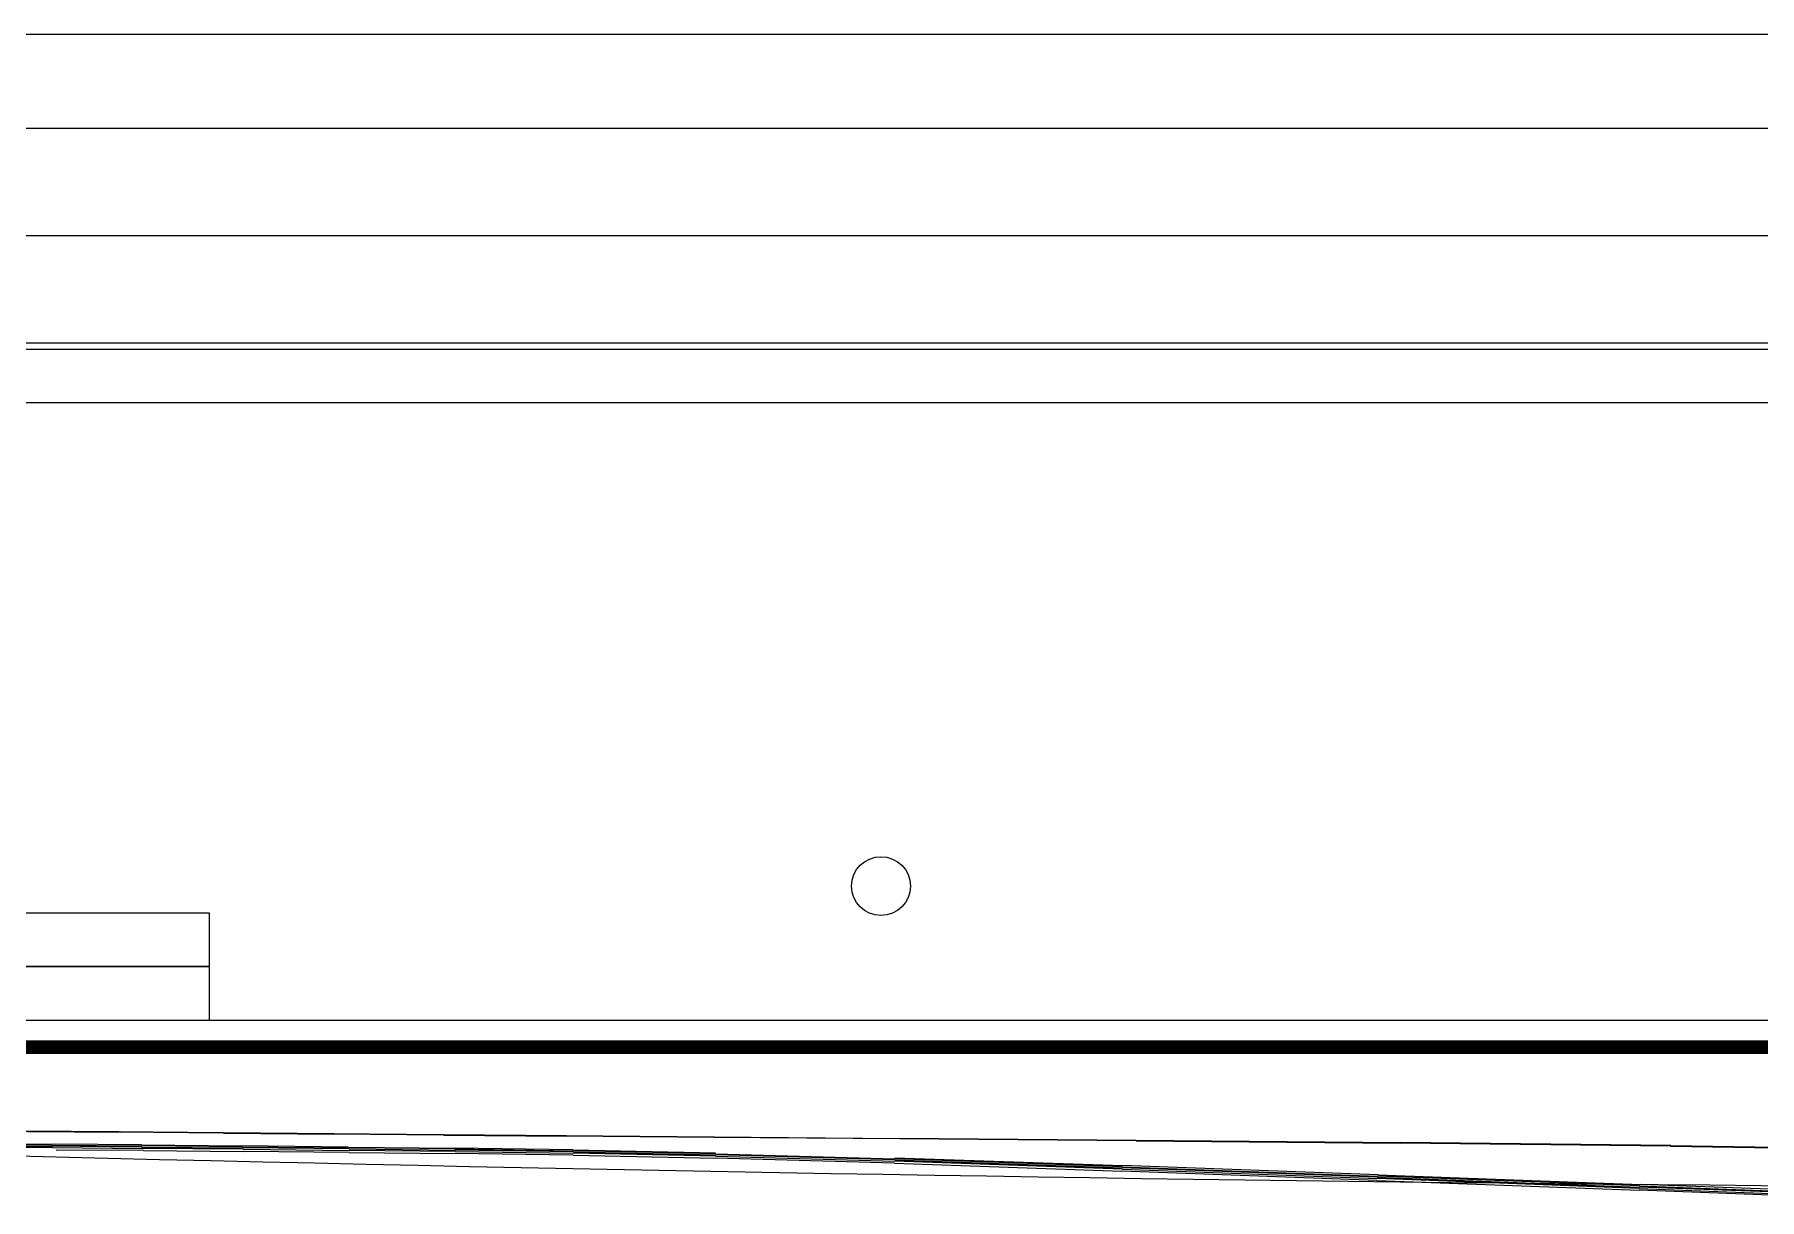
# Model space of a CAD drawing. Extents: x 526875 to 527530, y 3493038 to 3493574.
# Drawn here: x 527099.5 to 527105.92, y 3493326.54 to 3493330.87 of the extents above; entities that cross this region are included whole.
import ezdxf

# ---------------------------------------------------------------- set-up
doc = ezdxf.new("R2010")
doc.units = 0
doc.header["$LTSCALE"] = 2
doc.layers.get('0').update_dxf_attribs({"linetype": 'CONTINUOUS'})
for name, color, linetype in [('L-WATER水景', 5, 'CONTINUOUS'), ('W-_ANTICOLLISION防撞措施', 6, 'CONTINUOUS'), ('W-_BOLLARD系船栓', 4, 'CONTINUOUS'), ('W-MOUNTING固定方式', 5, 'CONTINUOUS'), ('W-PLASTIC_RAILINGS塑木栏杆', 6, 'CONTINUOUS'), ('W-STEEL_FRAME钢架', 3, 'CONTINUOUS')]:
    doc.layers.add(name, color=color, linetype=linetype)

# ---------------------------------------------------------------- blocks, each defined once
blk = doc.blocks.new('$matou$00000056')
at = {"color": 0, "linetype": 'Continuous'}
for p, q in [((-138.9, -1926.7, 0), (478.2, -1947.4, 0)), ((480.1, -1942.9, 0), (-136.6, -1921.9, 0)), ((-135.8, -1918.2, 0), (480.9, -1939.4, 0)), ((481.3, -1935, 0), (-135.3, -1913.8, 0)), ((-135, -1908.2, 0), (481.5, -1929.4, 0)), ((1129.7, -1969.8, 0), (478.2, -1947.4, 0)), ((480.1, -1942.9, 0), (1131.2, -1965.8, 0)), ((1131.7, -1962.4, 0), (480.9, -1939.4, 0)), ((481.3, -1935, 0), (1132, -1958, 0)), ((1132.2, -1952.3, 0), (481.5, -1929.4, 0)), ((1764.9, -1987.4, 0), (1131.2, -1965.8, 0)), ((1131.7, -1962.4, 0), (1765.2, -1984.1, 0)), ((1765.4, -1979.9, 0), (1132, -1958, 0)), ((1132.2, -1952.3, 0), (1765.6, -1974, 0)), ((1129.7, -1969.8, 0), (1764.1, -1990.9, 0)), ((2329.6, -2008.1, 0), (1764.1, -1990.9, 0)), ((1764.9, -1987.4, 0), (2329.8, -2004.9, 0)), ((2329.8, -2001.7, 0), (1765.2, -1984.1, 0)), ((1765.4, -1979.9, 0), (2329.8, -1997.5, 0)), ((2330.1, -1991.5, 0), (1765.6, -1974, 0)), ((2773.7, -2008.1, 0), (2329.8, -1997.5, 0)), ((2329.8, -2001.7, 0), (2773.9, -2012.3, 0)), ((2774.1, -2015.5, 0), (2329.8, -2004.9, 0)), ((2330.1, -1991.5, 0), (2774.3, -2001.9, 0)), ((2773.7, -2008.1, 0), (3127.2, -2013.5, 0)), ((3127.6, -2017.6, 0), (2773.9, -2012.3, 0)), ((3128, -2007, 0), (2774.3, -2001.9, 0)), ((3128, -2007, 0), (3421, -2008.6, 0)), ((3683.8, -2008.6, 0), (3421, -2008.6, 0)), ((3683.8, -2008.6, 0), (3946.6, -2008.5, 0)), ((4194.4, -2008.2, 0), (3946.6, -2008.5, 0)), ((4194.4, -2008.2, 0), (4411.8, -2007.5, 0)), ((2774.1, -2015.5, 0), (3128.1, -2020.8, 0)), ((3128.9, -2023.7, 0), (2774.5, -2018.5, 0)), ((3420.5, -2015.2, 0), (3127.2, -2013.5, 0)), ((3127.6, -2017.6, 0), (3421, -2019.4, 0)), ((3421.8, -2022.6, 0), (3128.1, -2020.8, 0)), ((3128.9, -2023.7, 0), (3423.1, -2025.5, 0)), ((3420.5, -2015.2, 0), (3683.7, -2015.3, 0)), ((3684.4, -2019.5, 0), (3421, -2019.4, 0)), ((3421.8, -2022.6, 0), (3685.4, -2022.7, 0)), ((3687.1, -2025.6, 0), (3423.1, -2025.5, 0)), ((3946.9, -2015.3, 0), (3683.7, -2015.3, 0)), ((3684.4, -2019.5, 0), (3947.7, -2019.5, 0)), ((3949.1, -2022.8, 0), (3685.4, -2022.7, 0)), ((3687.1, -2025.6, 0), (3951.2, -2025.7, 0)), ((3946.9, -2015.3, 0), (4196.9, -2015.2, 0)), ((4199.3, -2019.5, 0), (3947.7, -2019.5, 0)), ((3949.1, -2022.8, 0), (4199.3, -2022.8, 0)), ((4199.6, -2025.8, 0), (3951.2, -2025.7, 0)), ((4420.5, -2014.9, 0), (4196.9, -2015.2, 0)), ((4199.3, -2019.5, 0), (4427.3, -2019.3, 0)), ((4423, -2022.7, 0), (4199.3, -2022.8, 0)), ((4199.6, -2025.8, 0), (4416.8, -2025.7, 0)), ((4584.1, -2025.5, 0), (4416.8, -2025.7, 0)), ((4420.5, -2014.9, 0), (4592.8, -2014, 0)), ((4423, -2022.7, 0), (4594.7, -2022.7, 0)), ((4627.7, -2019, 0), (4427.3, -2019.3, 0)), ((403.5, -2069.2, 0), (-226, -2064.7, 0)), ((-225.5, -2064.1, 0), (404, -2068.7, 0)), ((404.7, -2067.6, 0), (-224.6, -2062.9, 0)), ((403.5, -2069.2, 0), (1074.4, -2070.4, 0)), ((1074.7, -2070, 0), (404, -2068.7, 0)), ((404.7, -2067.6, 0), (1075.2, -2069, 0)), ((1730.9, -2069.5, 0), (1074.4, -2070.4, 0)), ((1074.7, -2070, 0), (1731, -2069.2, 0)), ((1731.2, -2068.3, 0), (1075.2, -2069, 0)), ((1730.9, -2069.5, 0), (2317.7, -2068, 0)), ((1731.2, -2068.3, 0), (2317.4, -2066.9, 0)), ((2317.5, -2067.8, 0), (2778.6, -2066.9, 0)), ((2779.1, -2067.1, 0), (2317.7, -2068, 0)), ((3145.6, -2066.4, 0), (2778.6, -2066.9, 0)), ((2779.1, -2067.1, 0), (3146.6, -2066.6, 0)), ((3448.5, -2065.4, 0), (3144.7, -2065.6, 0)), ((3145.6, -2066.4, 0), (3449.9, -2066.2, 0)), ((3451.4, -2066.4, 0), (3146.6, -2066.6, 0)), ((3448.5, -2065.4, 0), (3721.1, -2065.3, 0)), ((3722.9, -2066.2, 0), (3449.9, -2066.2, 0)), ((3451.4, -2066.4, 0), (3724.8, -2066.4, 0)), ((3993.6, -2065.2, 0), (3721.1, -2065.3, 0)), ((3722.9, -2066.2, 0), (3995.9, -2066.1, 0)), ((3998.3, -2066.4, 0), (3724.8, -2066.4, 0)), ((3993.6, -2065.2, 0), (4252.3, -2065.1, 0)), ((4256.6, -2066, 0), (3995.9, -2066.1, 0)), ((3998.3, -2066.4, 0), (4258, -2066.2, 0)), ((4483.4, -2064.7, 0), (4252.3, -2065.1, 0)), ((4256.6, -2066, 0), (4493, -2065.6, 0)), ((4490.3, -2065.7, 0), (4258, -2066.2, 0))]:
    blk.add_line(p, q, dxfattribs=at)
at = {"layer": 'W-_BOLLARD系船栓', "elevation": 0}
blk.add_lwpolyline([(-6727, -15.1, 0.047361), (-6712.2, -120.4, 0.071059), (-6549.7, -364.2, 0.106743), (-4524.6, -1531, 0.083644), (-2645.5, -1972.5, -0.010282), (5565.9, -2012.7, -0.041262), (6105.1, -1863.2, 0.304271), (6623.1, -1179.8, 0.082265), (6714.7, -654.3), (6727, 59.7), (6714.7, 773.7, 0.082265), (6623.1, 1299.2, 0.256696), (6105.1, 1839.6, 0.028009), (5545.4, 1985.1, 0.02503), (-2645.5, 1949, 0.085737), (-4525.7, 1505.9, 0.098082), (-6474.2, 408.5, 0.055987), (-6646.5, 216.4, 0.167612), (-6727, -15.1)], format="xyb", dxfattribs=at)

msp = doc.modelspace()

# ---------------------------------------------------------------- linework, layer by layer
at = {"color": 1, "linetype": 'Continuous', "lineweight": 0}
for p, q in [((527117.5617, 3493330.8746), (527095.4179, 3493330.8746)), ((527117.5522, 3493330.5246), (527095.4179, 3493330.5246)), ((527117.5522, 3493330.1246), (527095.4179, 3493330.1246)), ((527117.5522, 3493329.7246), (527095.4179, 3493329.7246))]:
    msp.add_line(p, q, dxfattribs=at)
at = {"linetype": 'Continuous', "lineweight": 5}
msp.add_lwpolyline([(527094.6512, 3493329.7029), (527118.6512, 3493329.7029), (527118.6512, 3493327.2029), (527094.6512, 3493327.2029)], close=True, dxfattribs=at)
at = {"layer": 'W-_ANTICOLLISION防撞措施', "linetype": 'Continuous', "lineweight": 0, "const_width": 0.05, "flags": 128}
msp.add_lwpolyline([(527094.6512, 3493327.1029), (527118.6512, 3493327.1029)], dxfattribs=at)
at = {"layer": 'W-MOUNTING固定方式', "linetype": 'Continuous', "lineweight": 0}
msp.add_circle((527102.6512, 3493327.7029), 0.1095, dxfattribs=at)
at = {"layer": 'W-PLASTIC_RAILINGS塑木栏杆', "linetype": 'Continuous', "lineweight": 0, "flags": 128}
msp.add_lwpolyline([(527118.6522, 3493329.5029), (527094.8512, 3493329.5029), (527094.8512, 3493327.2029)], dxfattribs=at)
at = {"layer": 'W-STEEL_FRAME钢架', "linetype": 'Continuous', "lineweight": 0}
for points in [[(527098.1497, 3493327.6029), (527100.1497, 3493327.6029), (527100.1497, 3493327.4029), (527098.1497, 3493327.4029)], [(527098.1497, 3493327.4029), (527100.1497, 3493327.4029), (527100.1497, 3493327.2029), (527098.1497, 3493327.2029)]]:
    msp.add_lwpolyline(points, close=True, dxfattribs=at)

# ---------------------------------------------------------------- block references
at = {"layer": 'L-WATER水景', "color": 8, "lineweight": 0, "xscale": 0.0015, "yscale": 0.0012, "zscale": 0.001291236534000011, "rotation": 179.4533750334647}
msp.add_blockref('$matou$00000056', (527106.174, 3493324.2478), dxfattribs=at)

doc.saveas('drawing.dxf')
